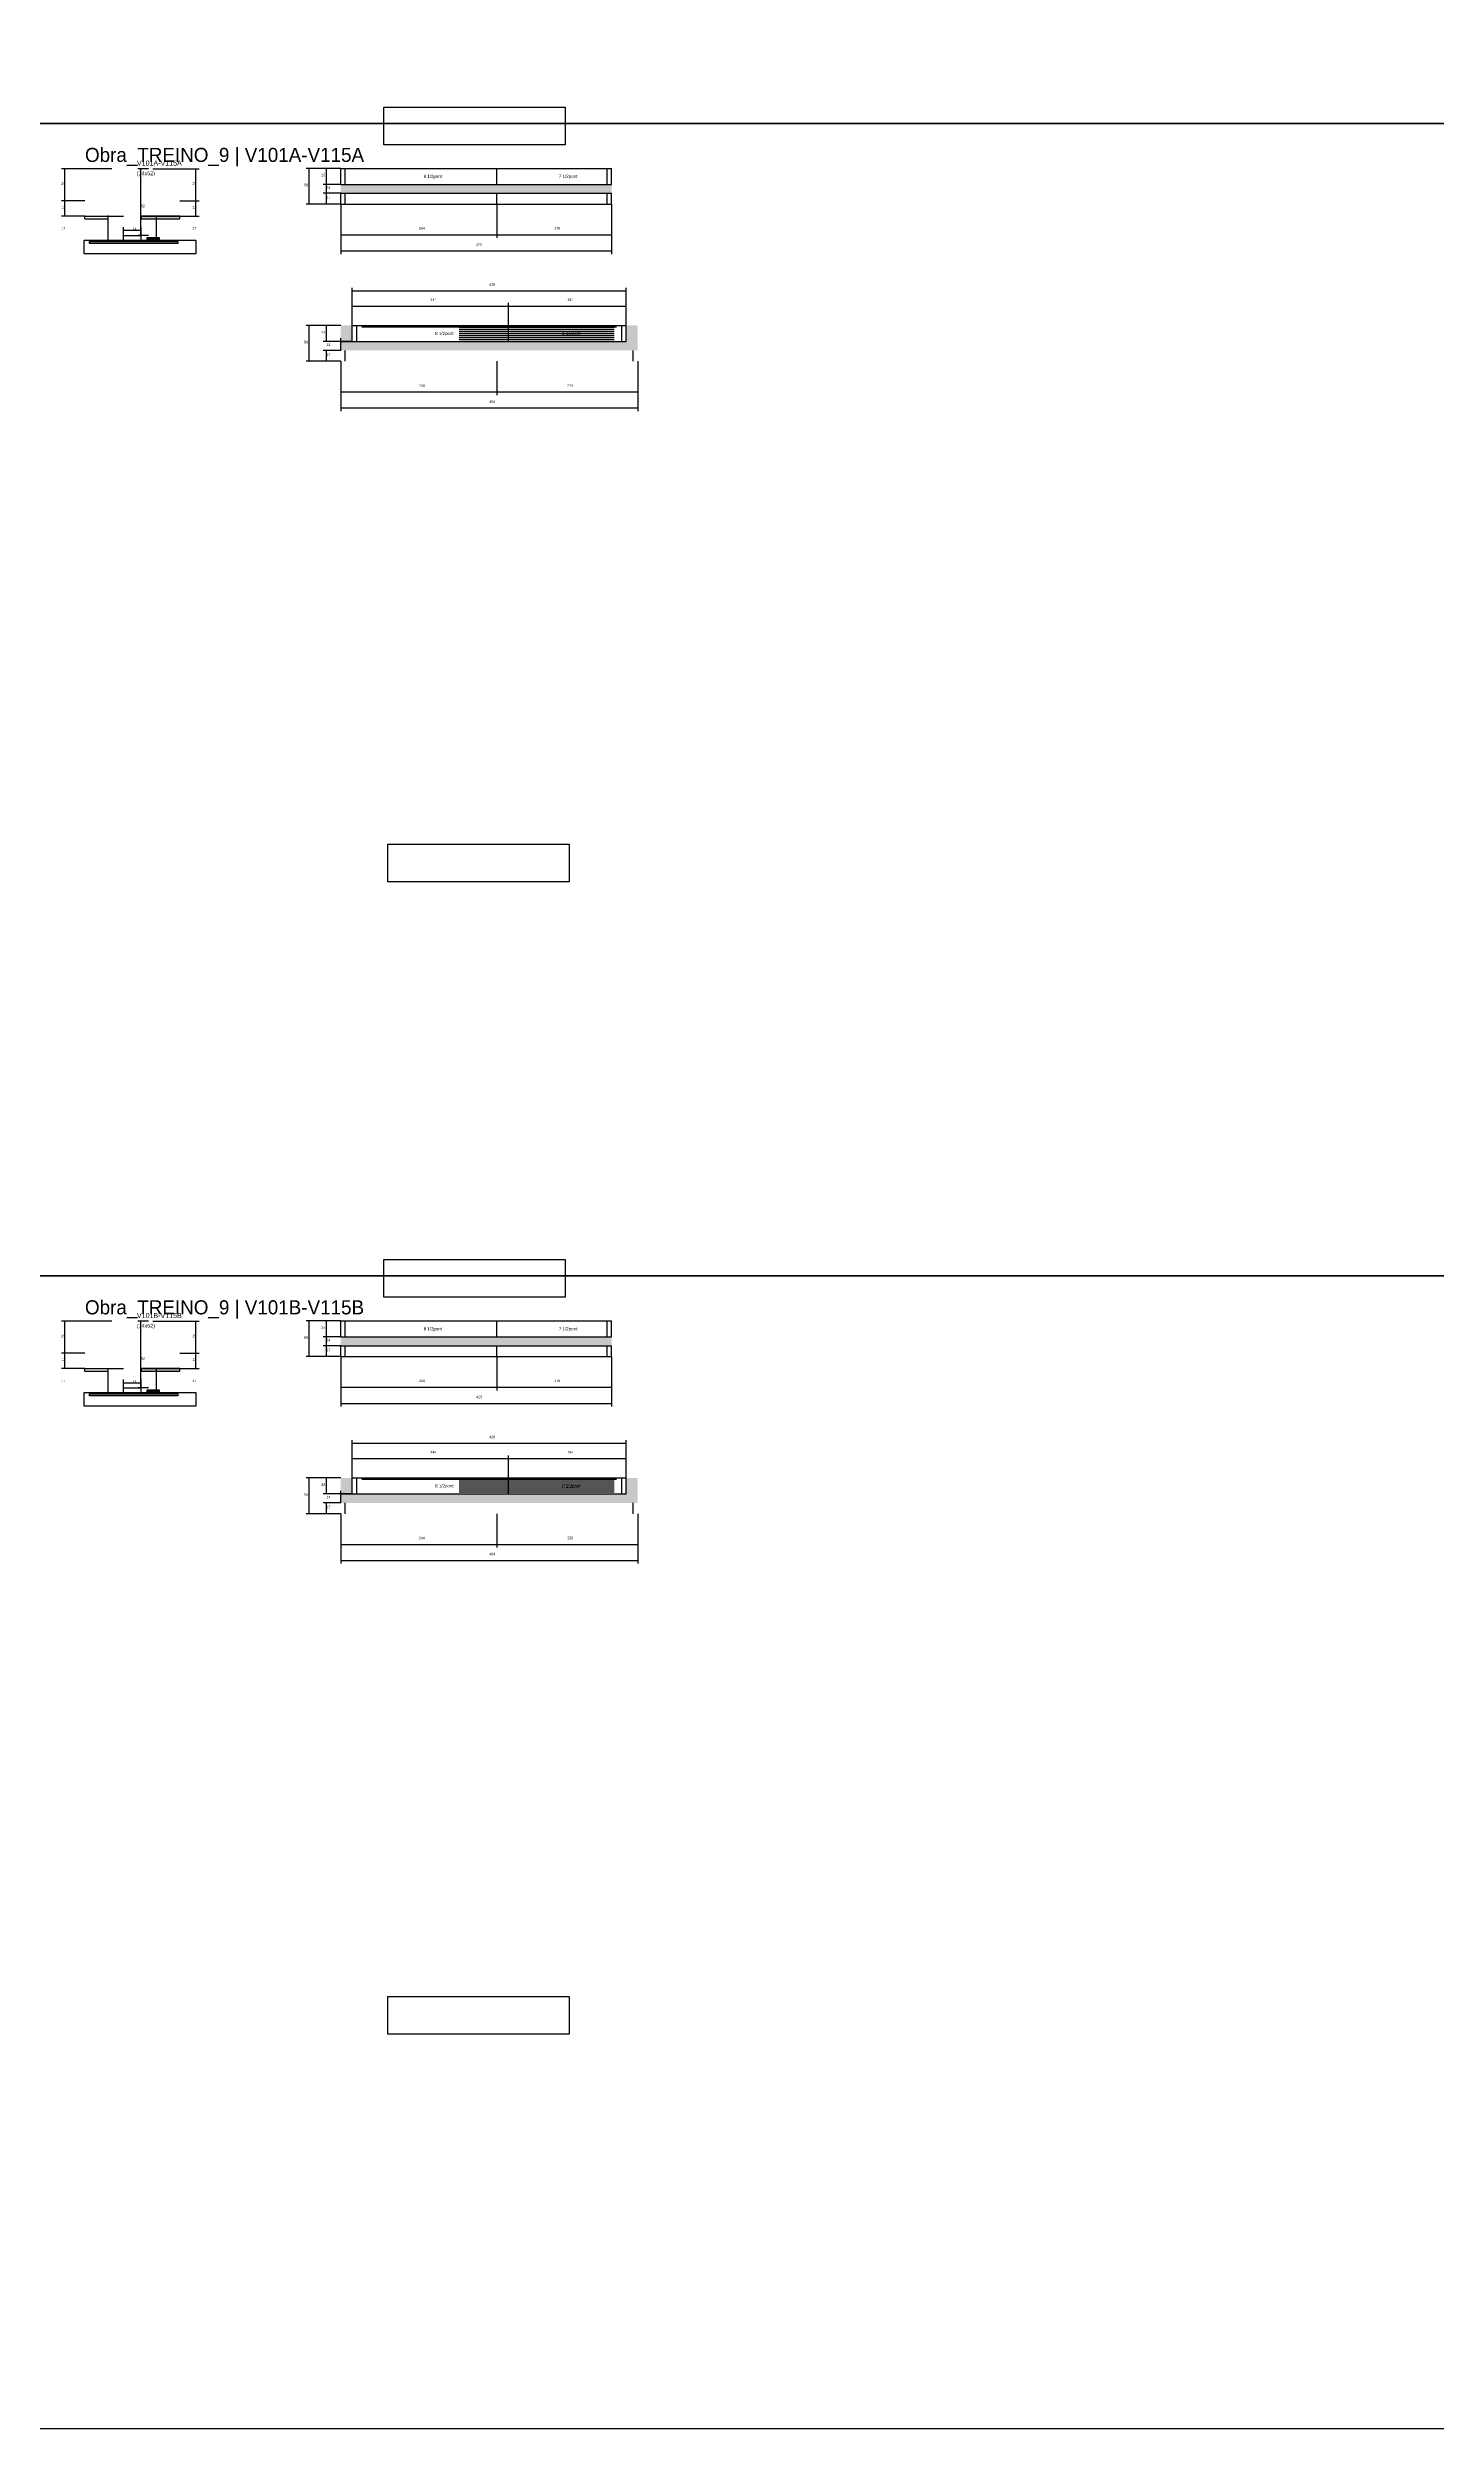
# Model space of a CAD drawing. Header units: metres. Extents: x -41 to 34840, y -36000 to 1848.
# Drawn here: x 26122 to 28291, y -34200 to -30481 of the extents above; entities that cross this region are included whole.
import ezdxf

# ---------------------------------------------------------------- set-up
doc = ezdxf.new("R2010")
doc.units = ezdxf.units.M
for name, color, linetype in [('barrote', 126, 'Continuous'), ('CELL_BORDER', 8, 'Continuous'), ('COTA', 4, 'Continuous'), ('Cota Seção (2x)', 4, 'Continuous'), ('Hachura', 253, 'Continuous'), ('LABEL_ID', 3, 'Continuous'), ('Madeira', 126, 'Continuous'), ('NOMENCLATURA', 7, 'Continuous'), ('Painéis', 200, 'Continuous'), ('SARR_2.2x7', 40, 'Continuous'), ('SCO-___-LAJ', 4, 'Continuous'), ('Texto Seção', 7, 'Continuous')]:
    doc.layers.add(name, color=color, linetype=linetype)

msp = doc.modelspace()

# ---------------------------------------------------------------- hatches: boundary and pattern name
at = {"layer": 'COTA'}
h = msp.add_hatch(dxfattribs=at)
h.set_pattern_fill('AR-CONC', scale=0.03)
h.paths.add_polyline_path([(26579.6, -30695), (26579.6, -30709), (27002.6, -30709), (27002.6, -30695)])
h = msp.add_hatch(dxfattribs=at)
h.set_pattern_fill('AR-CONC', scale=0.03)
h.paths.add_polyline_path([(27025.6, -30940.4), (26597.6, -30940.4), (26597.6, -30915.4), (26579.6, -30915.4), (26579.6, -30954.4), (27043.6, -30954.4), (27043.6, -30915.4), (27025.6, -30915.4)])
h = msp.add_hatch(dxfattribs=at)
h.set_pattern_fill('AR-CONC', scale=0.03)
h.paths.add_polyline_path([(26579.6, -32495), (26579.6, -32509), (27002.6, -32509), (27002.6, -32495)])
h = msp.add_hatch(dxfattribs=at)
h.set_pattern_fill('AR-CONC', scale=0.03)
h.paths.add_polyline_path([(27025.6, -32740.4), (26597.6, -32740.4), (26597.6, -32715.4), (26579.6, -32715.4), (26579.6, -32754.4), (27043.6, -32754.4), (27043.6, -32715.4), (27025.6, -32715.4)])
at = {"layer": 'Hachura'}
h = msp.add_hatch(color=8, dxfattribs=at)
h.dxf.hatch_style = 1
h.paths.add_polyline_path([(26328, -30748.8), (26328, -30744.8), (26328, -30744.8), (26268, -30744.8), (26268, -30744.8), (26268, -30748.8), (26268, -30748.8), (26328, -30748.8)])
h = msp.add_hatch(dxfattribs=at)
h.set_pattern_fill('ANSI31', scale=0.5)
h.paths.add_polyline_path([(26296.4, -30782.8), (26296.4, -30778.4), (26296.4, -30778.4), (26276.4, -30778.4), (26276.4, -30778.4), (26276.4, -30782.8), (26276.4, -30782.8), (26296.4, -30782.8)])
h = msp.add_hatch(color=8, dxfattribs=at)
h.dxf.hatch_style = 1
h.paths.add_polyline_path([(26328, -32548.8), (26328, -32544.8), (26328, -32544.8), (26268, -32544.8), (26268, -32544.8), (26268, -32548.8), (26268, -32548.8), (26328, -32548.8)])
h = msp.add_hatch(dxfattribs=at)
h.set_pattern_fill('ANSI31', scale=0.5)
h.paths.add_polyline_path([(26296.4, -32582.8), (26296.4, -32578.4), (26296.4, -32578.4), (26276.4, -32578.4), (26276.4, -32578.4), (26276.4, -32582.8), (26276.4, -32582.8), (26296.4, -32582.8)])

# ---------------------------------------------------------------- linework, layer by layer
at = {"layer": 'barrote'}
for points in [[(26178.1, -30802.8), (26353.7, -30802.8), (26353.7, -30782.8), (26178.1, -30782.8)], [(26178.1, -32602.8), (26353.7, -32602.8), (26353.7, -32582.8), (26178.1, -32582.8)]]:
    msp.add_lwpolyline(points, close=True, dxfattribs=at)
at = {"layer": 'CELL_BORDER'}
for points in [[(26100, -30600), (29000, -30600), (29000, -28800), (26100, -28800)], [(26100, -32400), (29000, -32400), (29000, -30600), (26100, -30600)], [(26100, -34200), (29000, -34200), (29000, -32400), (26100, -32400)]]:
    msp.add_lwpolyline(points, close=True, dxfattribs=at)
at = {"layer": 'COTA'}
for p, q in [((26222, -30670.8), (26143.5, -30670.8)), ((26148.5, -30720.8), (26148.5, -30670.8)), ((26286, -30670.8), (26358.4, -30670.8)), ((26353.4, -30720.8), (26353.4, -30670.8)), ((26579.6, -30670), (26525.4, -30670)), ((26530.4, -30726), (26530.4, -30670)), ((26579.6, -30670), (26552.2, -30670)), ((26557.2, -30695), (26557.2, -30670)), ((26579.6, -30695), (26552.2, -30695)), ((26579.6, -30695), (26552.2, -30695)), ((26579.6, -30709), (26552.2, -30709)), ((26579.6, -30709), (26552.2, -30709)), ((26557.2, -30709), (26557.2, -30695)), ((26557.2, -30726), (26557.2, -30709)), ((26180, -30720.8), (26143.5, -30720.8)), ((26180, -30720.8), (26143.5, -30720.8)), ((26180, -30744.8), (26143.5, -30744.8)), ((26148.5, -30744.8), (26148.5, -30720.8)), ((26180, -30748.8), (26180, -30743.8)), ((26180, -30748.8), (26216, -30748.8)), ((26216, -30782.8), (26216, -30743.8)), ((26292, -30782.8), (26292, -30743.8)), ((26292, -30748.8), (26328, -30748.8)), ((26328, -30720.8), (26358.4, -30720.8)), ((26328, -30720.8), (26358.4, -30720.8)), ((26328, -30748.8), (26328, -30743.8)), ((26328, -30744.8), (26358.4, -30744.8)), ((26353.4, -30744.8), (26353.4, -30720.8)), ((26579.6, -30726), (26525.4, -30726)), ((26579.6, -30726), (26552.2, -30726)), ((26579.6, -30726), (26579.6, -30778.8)), ((26579.6, -30726), (26579.6, -30804)), ((26823.6, -30726), (26823.6, -30778.8)), ((26823.6, -30726), (26823.6, -30778.8)), ((27002.6, -30726), (27002.6, -30778.8)), ((27002.6, -30726), (27002.6, -30804)), ((26579.6, -30773.8), (26823.6, -30773.8)), ((26823.6, -30773.8), (27002.6, -30773.8)), ((26579.6, -30799), (27002.6, -30799)), ((26597.6, -30915.4), (26597.6, -30856.4)), ((26597.6, -30861.4), (27025.6, -30861.4)), ((27025.6, -30915.4), (27025.6, -30856.4)), ((26597.6, -30915.4), (26597.6, -30880.3)), ((26597.6, -30885.3), (26841.6, -30885.3)), ((26841.6, -30915.4), (26841.6, -30880.3)), ((26841.6, -30915.4), (26841.6, -30880.3)), ((26841.6, -30885.3), (27025.6, -30885.3)), ((27025.6, -30915.4), (27025.6, -30880.3)), ((26579.6, -30915.4), (26525.4, -30915.4)), ((26530.4, -30971.4), (26530.4, -30915.4)), ((26579.6, -30915.4), (26552.2, -30915.4)), ((26557.2, -30940.4), (26557.2, -30915.4)), ((26579.6, -30954.4), (26579.6, -30935.4)), ((26597.6, -30940.4), (26597.6, -30935.4)), ((26579.6, -30971.4), (26525.4, -30971.4)), ((26597.6, -30940.4), (26552.2, -30940.4)), ((26579.6, -30954.4), (26552.2, -30954.4)), ((26579.6, -30971.4), (26552.2, -30971.4)), ((26557.2, -30971.4), (26557.2, -30954.4)), ((26579.6, -30940.4), (26597.6, -30940.4)), ((26579.6, -30971.4), (26579.6, -31024.2)), ((26579.6, -30971.4), (26579.6, -31049.3)), ((26823.6, -30971.4), (26823.6, -31024.2)), ((26823.6, -30971.4), (26823.6, -31024.2)), ((27043.6, -30971.4), (27043.6, -31024.2)), ((27043.6, -30971.4), (27043.6, -31049.3)), ((26579.6, -31019.2), (26823.6, -31019.2)), ((26579.6, -31044.3), (27043.6, -31044.3)), ((26823.6, -31019.2), (27043.6, -31019.2)), ((26222, -32470.8), (26143.5, -32470.8)), ((26148.5, -32520.8), (26148.5, -32470.8)), ((26286, -32470.8), (26358.4, -32470.8)), ((26353.4, -32520.8), (26353.4, -32470.8)), ((26579.6, -32470), (26525.4, -32470)), ((26530.4, -32526), (26530.4, -32470)), ((26579.6, -32470), (26552.2, -32470)), ((26579.6, -32495), (26552.2, -32495)), ((26579.6, -32495), (26552.2, -32495)), ((26557.2, -32495), (26557.2, -32470)), ((26557.2, -32509), (26557.2, -32495)), ((26180, -32520.8), (26143.5, -32520.8)), ((26180, -32520.8), (26143.5, -32520.8)), ((26148.5, -32544.8), (26148.5, -32520.8)), ((26328, -32520.8), (26358.4, -32520.8)), ((26328, -32520.8), (26358.4, -32520.8)), ((26353.4, -32544.8), (26353.4, -32520.8)), ((26579.6, -32526), (26525.4, -32526)), ((26579.6, -32509), (26552.2, -32509)), ((26579.6, -32509), (26552.2, -32509)), ((26579.6, -32526), (26552.2, -32526)), ((26557.2, -32526), (26557.2, -32509)), ((26579.6, -32526), (26579.6, -32578.8)), ((26579.6, -32526), (26579.6, -32604)), ((26823.6, -32526), (26823.6, -32578.8)), ((26823.6, -32526), (26823.6, -32578.8)), ((27002.6, -32526), (27002.6, -32578.8)), ((27002.6, -32526), (27002.6, -32604)), ((26180, -32544.8), (26143.5, -32544.8)), ((26180, -32548.8), (26180, -32543.8)), ((26180, -32548.8), (26216, -32548.8)), ((26216, -32582.8), (26216, -32543.8)), ((26292, -32582.8), (26292, -32543.8)), ((26292, -32548.8), (26328, -32548.8)), ((26328, -32548.8), (26328, -32543.8)), ((26328, -32544.8), (26358.4, -32544.8)), ((26579.6, -32573.8), (26823.6, -32573.8)), ((26823.6, -32573.8), (27002.6, -32573.8)), ((26579.6, -32599), (27002.6, -32599)), ((26597.6, -32715.4), (26597.6, -32656.4)), ((26597.6, -32661.4), (27025.6, -32661.4)), ((26597.6, -32715.4), (26597.6, -32680.3)), ((26597.6, -32685.3), (26841.6, -32685.3)), ((26841.6, -32715.4), (26841.6, -32680.3)), ((26841.6, -32715.4), (26841.6, -32680.3)), ((26841.6, -32685.3), (27025.6, -32685.3)), ((27025.6, -32715.4), (27025.6, -32656.4)), ((27025.6, -32715.4), (27025.6, -32680.3)), ((26579.6, -32715.4), (26525.4, -32715.4)), ((26530.4, -32771.4), (26530.4, -32715.4)), ((26579.6, -32715.4), (26552.2, -32715.4)), ((26557.2, -32740.4), (26557.2, -32715.4)), ((26597.6, -32740.4), (26552.2, -32740.4)), ((26579.6, -32754.4), (26552.2, -32754.4)), ((26557.2, -32771.4), (26557.2, -32754.4)), ((26579.6, -32754.4), (26579.6, -32735.4)), ((26579.6, -32740.4), (26597.6, -32740.4)), ((26597.6, -32740.4), (26597.6, -32735.4)), ((26579.6, -32771.4), (26525.4, -32771.4)), ((26579.6, -32771.4), (26552.2, -32771.4)), ((26579.6, -32771.4), (26579.6, -32824.2)), ((26579.6, -32771.4), (26579.6, -32849.3)), ((26823.6, -32771.4), (26823.6, -32824.2)), ((26823.6, -32771.4), (26823.6, -32824.2)), ((27043.6, -32771.4), (27043.6, -32824.2)), ((27043.6, -32771.4), (27043.6, -32849.3)), ((26579.6, -32819.2), (26823.6, -32819.2)), ((26823.6, -32819.2), (27043.6, -32819.2)), ((26579.6, -32844.3), (27043.6, -32844.3))]:
    msp.add_line(p, q, dxfattribs=at)
at = {"layer": 'Cota Seção (2x)'}
for p, q in [((26279, -30670.8), (26262.5, -30670.8)), ((26267.5, -30774.8), (26267.5, -30670.8)), ((26240, -30782.8), (26240, -30761.8)), ((26240, -30766.8), (26268, -30766.8)), ((26279, -30774.8), (26262.5, -30774.8)), ((26268, -30782.8), (26268, -30761.8)), ((26279, -32470.8), (26262.5, -32470.8)), ((26267.5, -32574.8), (26267.5, -32470.8)), ((26240, -32582.8), (26240, -32561.8)), ((26240, -32566.8), (26268, -32566.8)), ((26268, -32582.8), (26268, -32561.8)), ((26279, -32574.8), (26262.5, -32574.8))]:
    msp.add_line(p, q, dxfattribs=at)
at = {"layer": 'Madeira'}
for points in [[(26296.4, -30782.8), (26296.4, -30778.4), (26276.4, -30778.4), (26276.4, -30782.8)], [(26296.4, -32582.8), (26296.4, -32578.4), (26276.4, -32578.4), (26276.4, -32582.8)]]:
    msp.add_lwpolyline(points, close=True, dxfattribs=at)
at = {"layer": 'NOMENCLATURA'}
for points in [[(26647.1, -30574.5), (26930.3, -30574.5), (26930.3, -30633.2), (26647.1, -30633.2)], [(26653.2, -31725.6), (26936.4, -31725.6), (26936.4, -31784.3), (26653.2, -31784.3)], [(26647.1, -32374.5), (26930.3, -32374.5), (26930.3, -32433.2), (26647.1, -32433.2)], [(26653.2, -33525.6), (26936.4, -33525.6), (26936.4, -33584.3), (26653.2, -33584.3)]]:
    msp.add_lwpolyline(points, close=True, dxfattribs=at)
at = {"layer": 'Painéis'}
for p, q in [((26579.6, -30670), (27002.6, -30670)), ((26579.6, -30695), (26579.6, -30670)), ((26823.6, -30695), (26823.6, -30670)), ((27002.6, -30695), (27002.6, -30670)), ((26579.6, -30695), (27002.6, -30695)), ((26579.6, -30709), (27002.6, -30709)), ((26579.6, -30726), (26579.6, -30709)), ((26823.6, -30726), (26823.6, -30709)), ((27002.6, -30726), (27002.6, -30709)), ((26180, -30744.8), (26240, -30744.8)), ((26268, -30744.8), (26328, -30744.8)), ((26579.6, -30726), (27002.6, -30726)), ((26240, -30774.8), (26268, -30774.8)), ((26597.6, -30915.4), (27025.6, -30915.4)), ((26597.6, -30940.4), (26597.6, -30915.4)), ((26841.6, -30940.4), (26841.6, -30915.4)), ((27025.6, -30940.4), (27025.6, -30915.4)), ((26597.6, -30940.4), (27025.6, -30940.4)), ((26579.6, -32470), (27002.6, -32470)), ((26579.6, -32495), (26579.6, -32470)), ((26579.6, -32495), (27002.6, -32495)), ((26823.6, -32495), (26823.6, -32470)), ((27002.6, -32495), (27002.6, -32470)), ((26579.6, -32509), (27002.6, -32509)), ((26579.6, -32526), (26579.6, -32509)), ((26579.6, -32526), (27002.6, -32526)), ((26823.6, -32526), (26823.6, -32509)), ((27002.6, -32526), (27002.6, -32509)), ((26180, -32544.8), (26240, -32544.8)), ((26268, -32544.8), (26328, -32544.8)), ((26240, -32574.8), (26268, -32574.8)), ((26597.6, -32715.4), (27025.6, -32715.4)), ((26597.6, -32740.4), (26597.6, -32715.4)), ((26841.6, -32740.4), (26841.6, -32715.4)), ((27025.6, -32740.4), (27025.6, -32715.4)), ((26597.6, -32740.4), (27025.6, -32740.4))]:
    msp.add_line(p, q, dxfattribs=at)
for points in [[(26328, -30748.8), (26328, -30744.8), (26268, -30744.8), (26268, -30748.8)], [(26328, -32548.8), (26328, -32544.8), (26268, -32544.8), (26268, -32548.8)]]:
    msp.add_lwpolyline(points, close=True, dxfattribs=at)
at = {"layer": 'SARR_2.2x7'}
for p, q in [((26586.6, -30695), (26586.6, -30670)), ((26995.6, -30695), (26995.6, -30670)), ((26586.6, -30726), (26586.6, -30709)), ((26995.6, -30726), (26995.6, -30709)), ((26604.6, -30940.4), (26604.6, -30915.4)), ((26612.6, -30917.6), (26841.6, -30917.6)), ((26764.6, -30918.5), (27006.6, -30918.5)), ((26764.6, -30921.6), (27006.6, -30921.6)), ((26764.6, -30924.8), (27006.6, -30924.8)), ((26764.6, -30927.9), (27006.6, -30927.9)), ((26764.6, -30931), (27006.6, -30931)), ((26764.6, -30934.1), (27006.6, -30934.1)), ((26764.6, -30937.3), (27006.6, -30937.3)), ((26841.6, -30917.6), (27010.6, -30917.6)), ((27018.6, -30940.4), (27018.6, -30915.4)), ((26586.6, -30971.4), (26586.6, -30954.4)), ((27036.6, -30971.4), (27036.6, -30954.4)), ((26586.6, -32495), (26586.6, -32470)), ((26995.6, -32495), (26995.6, -32470)), ((26586.6, -32526), (26586.6, -32509)), ((26995.6, -32526), (26995.6, -32509)), ((26604.6, -32740.4), (26604.6, -32715.4)), ((26612.6, -32717.6), (26841.6, -32717.6)), ((26764.6, -32718.5), (27006.6, -32718.5)), ((26764.6, -32721.6), (27006.6, -32721.6)), ((26841.6, -32717.6), (27010.6, -32717.6)), ((27018.6, -32740.4), (27018.6, -32715.4)), ((26586.6, -32771.4), (26586.6, -32754.4)), ((26764.6, -32724.8), (27006.6, -32724.8)), ((26764.6, -32727.9), (27006.6, -32727.9)), ((26764.6, -32731), (27006.6, -32731)), ((26764.6, -32734.1), (27006.6, -32734.1)), ((26764.6, -32737.3), (27006.6, -32737.3)), ((27036.6, -32771.4), (27036.6, -32754.4))]:
    msp.add_line(p, q, dxfattribs=at)
at = {"layer": 'SCO-___-LAJ'}
for points in [[(26187.1, -30784.1), (26325.2, -30784.1), (26325.2, -30787.3), (26187.1, -30787.3)], [(26187.1, -32584.1), (26325.2, -32584.1), (26325.2, -32587.3), (26187.1, -32587.3)]]:
    msp.add_lwpolyline(points, close=True, dxfattribs=at)

# ---------------------------------------------------------------- texts
at = {"layer": 'COTA'}
for s, p in [('25', (26143, -30695.8)), ('25', (26347.9, -30695.8)), ('56', (26522.4, -30698)), ('25', (26549.2, -30682.5)), ('14', (26557.2, -30702)), ('17', (26557.2, -30717.5)), ('12', (26143, -30732.8)), ('12', (26347.9, -30732.8)), ('17', (26143, -30765.8)), ('17', (26347.9, -30765.8)), ('244', (26701.6, -30765.8)), ('423', (26791.1, -30791)), ('179', (26913.1, -30765.8)), ('428', (26811.6, -30853.4)), ('244', (26719.6, -30877.3)), ('184', (26933.6, -30877.3)), ('25', (26549.2, -30927.9)), ('56', (26522.4, -30943.4)), ('14', (26557.2, -30947.4)), ('17', (26557.2, -30962.9)), ('244', (26701.6, -31011.2)), ('220', (26933.6, -31011.2)), ('464', (26811.6, -31036.3)), ('25', (26143, -32495.8)), ('25', (26347.9, -32495.8)), ('56', (26522.4, -32498)), ('25', (26549.2, -32482.5)), ('14', (26557.2, -32502)), ('12', (26143, -32532.8)), ('12', (26347.9, -32532.8)), ('17', (26557.2, -32517.5)), ('17', (26143, -32565.8)), ('17', (26347.9, -32565.8)), ('244', (26701.6, -32565.8)), ('179', (26913.1, -32565.8)), ('423', (26791.1, -32591)), ('244', (26719.6, -32677.3)), ('428', (26811.6, -32653.4)), ('184', (26933.6, -32677.3)), ('56', (26522.4, -32743.4)), ('25', (26549.2, -32727.9)), ('14', (26557.2, -32747.4)), ('17', (26557.2, -32762.9)), ('244', (26701.6, -32811.2)), ('464', (26811.6, -32836.3)), ('220', (26933.6, -32811.2))]:
    msp.add_text(s, height=4, dxfattribs=at).set_placement(p)
at = {"layer": 'Cota Seção (2x)'}
for s, p in [('52', (26267.5, -30730.8)), ('14', (26254.3, -30766.8)), ('52', (26267.5, -32530.8)), ('14', (26254.3, -32566.8))]:
    msp.add_text(s, height=4, dxfattribs=at).set_placement(p)
at = {"layer": 'LABEL_ID'}
for s, p in [('Obra_TREINO_9 | V101A-V115A', (26180, -30660)), ('Obra_TREINO_9 | V101B-V115B', (26180, -32460))]:
    msp.add_text(s, height=22, dxfattribs=at).set_placement(p)
at = {"layer": 'NOMENCLATURA'}
for s, p in [('8 1/2pont', (26709.1, -30685)), ('7 1/2pont', (26920.3, -30685)), ('8 1/2pont', (26727.1, -30930.4)), ('8 1/2pont', (26925.3, -30930.4)), ('8 1/2pont', (26709.1, -32485)), ('7 1/2pont', (26920.3, -32485)), ('8 1/2pont', (26727.1, -32730.4)), ('8 1/2pont', (26925.3, -32730.4))]:
    msp.add_text(s, height=5, dxfattribs=at).set_placement(p)
at = {"layer": 'Texto Seção'}
for s, height, p in [('V101A-V115A', 8, (26261.2, -30665.8)), ('(14x52)', 6, (26261.2, -30680.8)), ('V101B-V115B', 8, (26261.2, -32465.8)), ('(14x52)', 6, (26261.2, -32480.8))]:
    msp.add_text(s, height=height, dxfattribs=at).set_placement(p)

doc.saveas('drawing.dxf')
